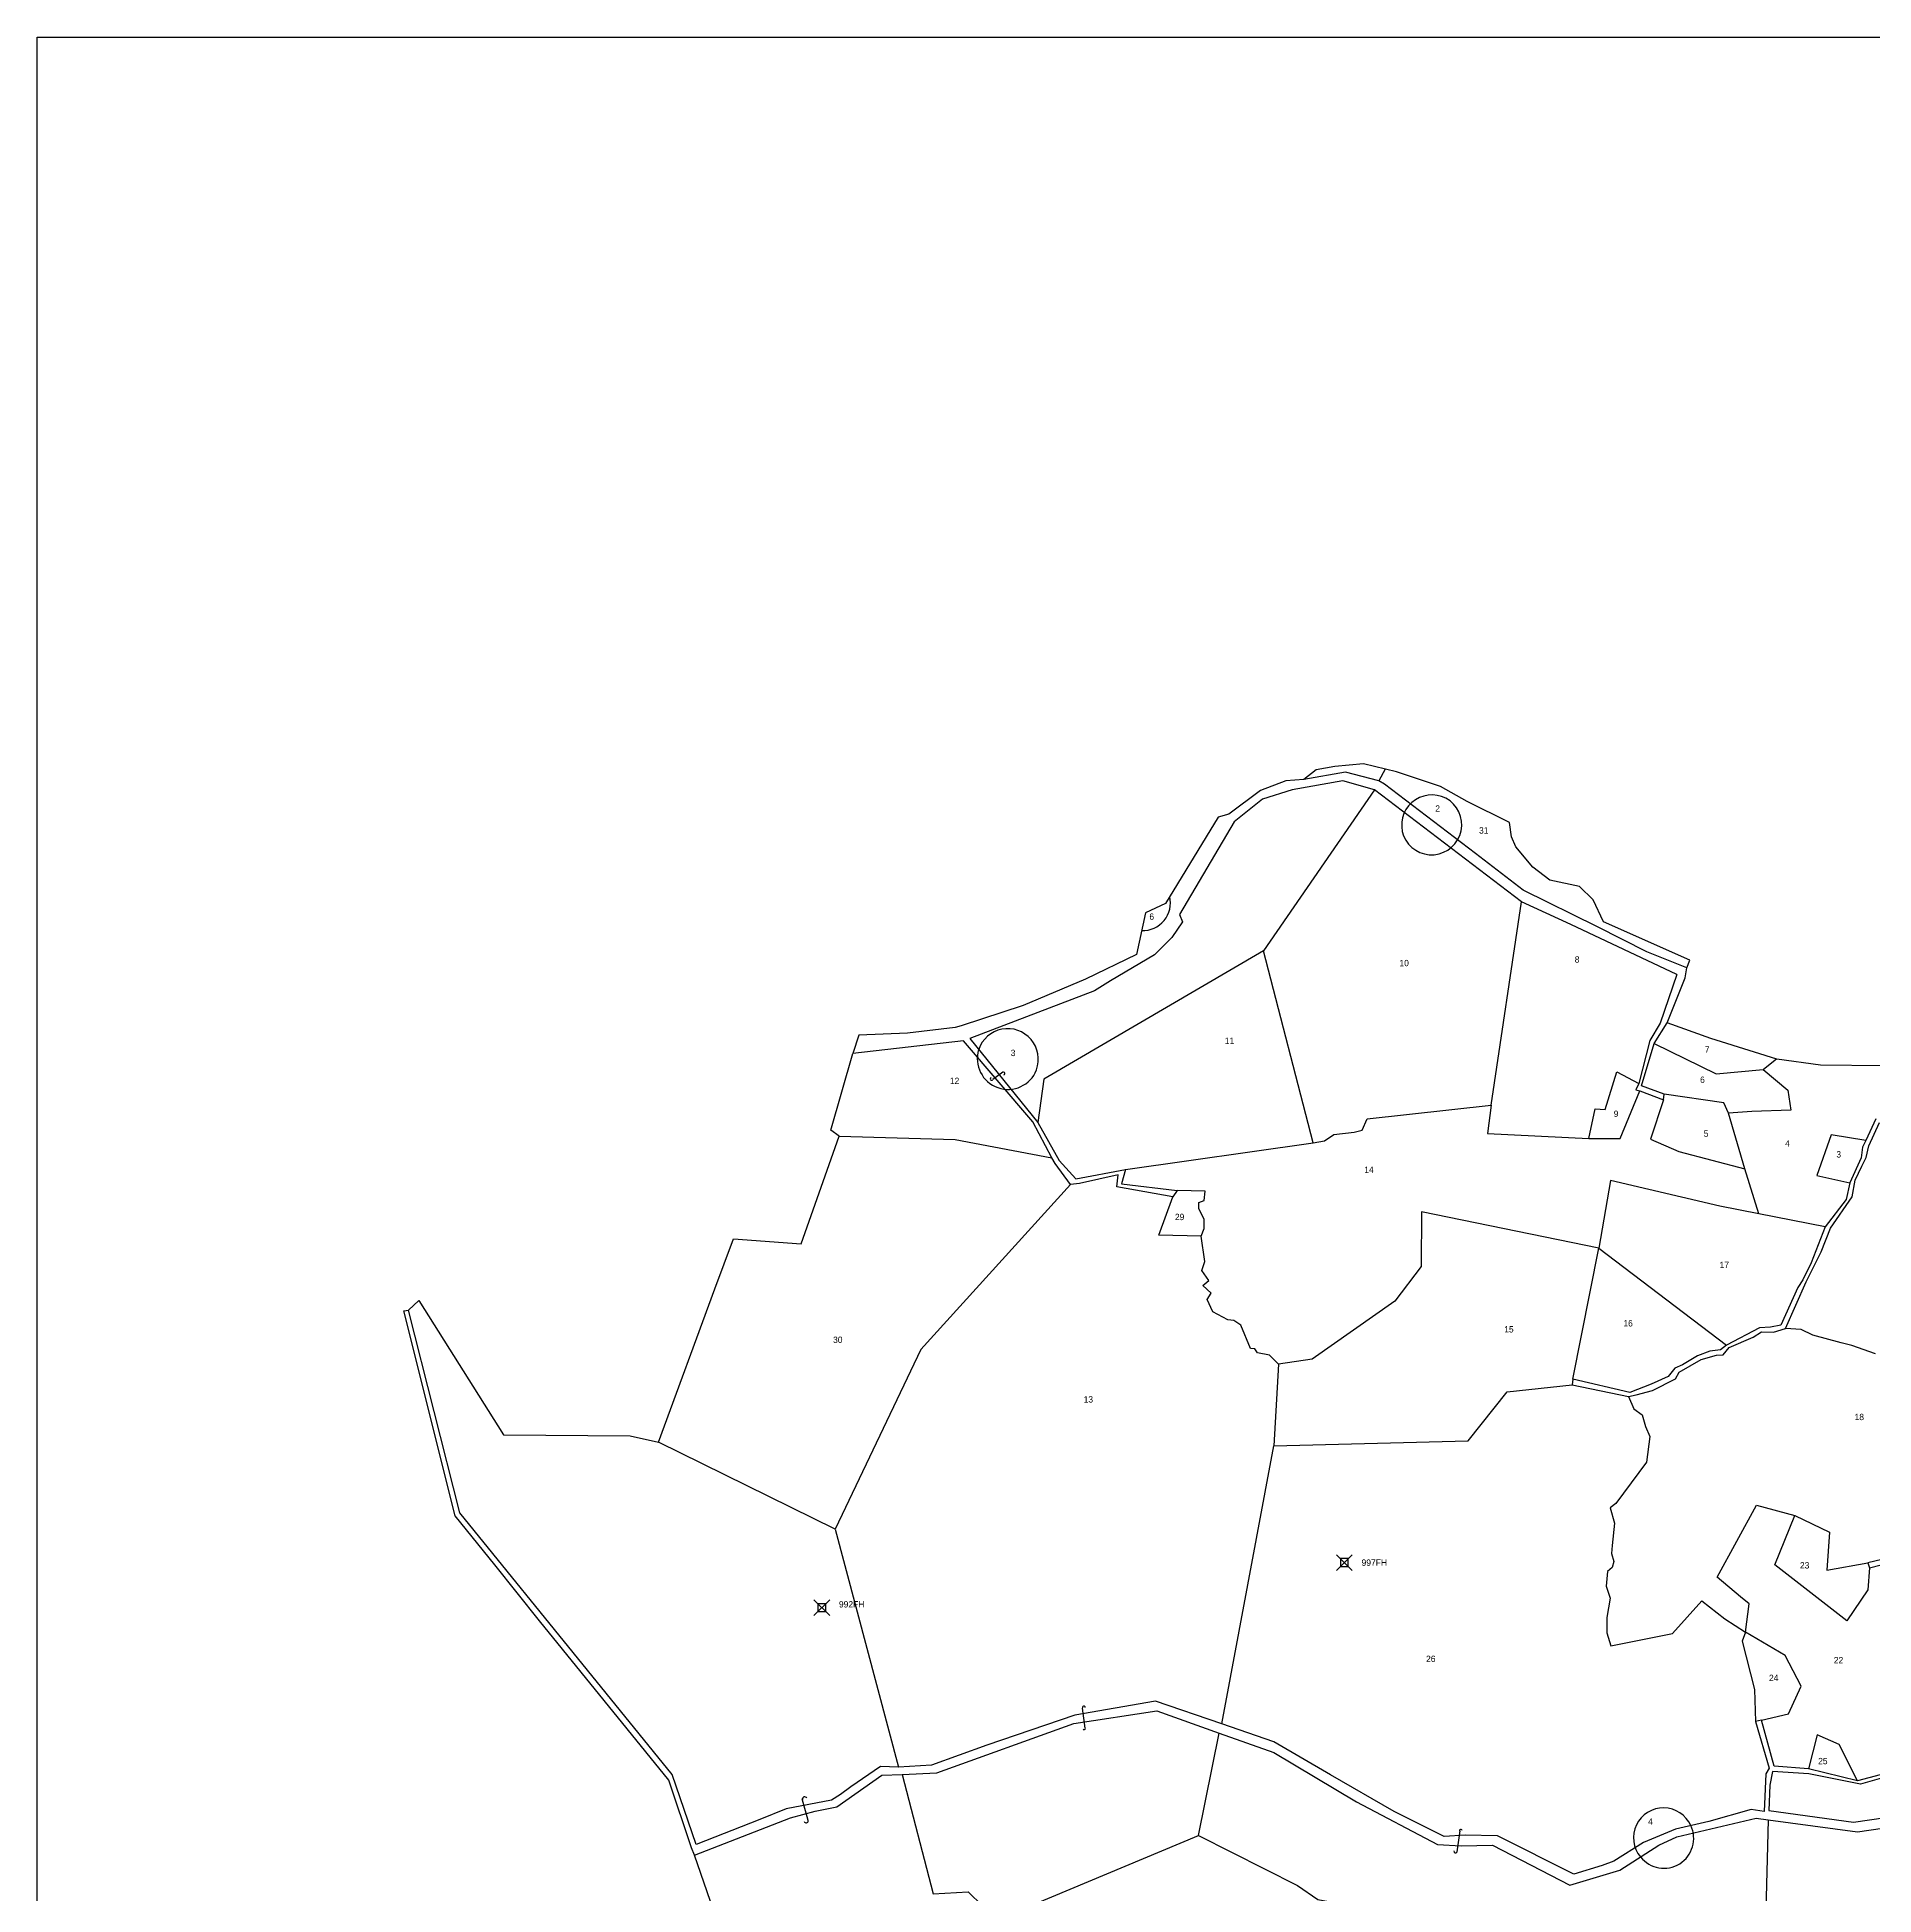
# Model space of a CAD drawing. Extents: x 150031 to 151802, y 177750 to 179518.
# Drawn here: x 150031 to 151190, y 178346 to 179518 of the extents above; entities that cross this region are included whole.
import ezdxf

# ---------------------------------------------------------------- set-up
doc = ezdxf.new("R2010")
doc.units = 0
doc.header["$MEASUREMENT"] = 0
doc.header["$PDMODE"] = 67
doc.header["$PDSIZE"] = 5
for name, color, linetype in [('BORDER-B', 3, 'CONTINUOUS'), ('IMAGE', 7, 'CONTINUOUS'), ('LINK', 4, 'CONTINUOUS'), ('NO', 1, 'CONTINUOUS'), ('PARCEL', 6, 'CONTINUOUS'), ('ROAD', 2, 'CONTINUOUS'), ('TRIG-P', 2, 'CONTINUOUS'), ('TRIG-T', 1, 'CONTINUOUS')]:
    doc.layers.add(name, color=color, linetype=linetype)
picture_1 = doc.add_image_def('image1.tif', size_in_pixel=(8432, 8416))

msp = doc.modelspace()

# ---------------------------------------------------------------- linework, layer by layer
at = {"layer": 'BORDER-B'}
for points in [[(150838.4, 179055.5), (150830.7, 179049.4), (150819.4, 179048.5), (150803.4, 179042.4), (150783.4, 179027.6), (150776.7, 179025.7), (150743.3, 178971.1), (150730.7, 178965.3), (150725, 178939), (150692.8, 178923.5), (150653.6, 178906.8), (150614.4, 178894), (150610.7, 178893), (150580.5, 178889.4), (150549.9, 178888.2), (150546.1, 178876.6)], [(151196, 178868.8), (151156.8, 178869.2), (151129.1, 178872.9), (151115.1, 178877.3), (151087.4, 178886), (151060, 178895.9), (151071.2, 178924.2), (151072.4, 178930.5), (151074.3, 178935.4), (151019.8, 178959.7), (151013.3, 178973.4), (151004.6, 178981.8), (150986, 178985.8), (150975.1, 178994.2), (150964.5, 179007), (150961.7, 179013.2), (150960.4, 179022.2), (150933.7, 179035.6), (150916.8, 179044.9), (150889.1, 179054.3), (150868.3, 179059.3), (150850.2, 179057.7), (150838.4, 179055.5)], [(150466.1, 178312.8), (150446.1, 178370.8), (150444.2, 178375.3), (150430, 178418.1), (150348.3, 178518.5), (150320.1, 178554), (150295.1, 178584.8), (150262.7, 178714.2), (150265.7, 178714.6), (150272.2, 178720.7), (150325.7, 178636), (150405.5, 178635.2), (150423.4, 178631.4), (150458.9, 178728), (150470.7, 178759.5), (150513.4, 178756.4), (150537.5, 178824.3), (150532.2, 178828.2), (150546.1, 178876.6)]]:
    msp.add_lwpolyline(points, dxfattribs=at)
at = {"layer": 'LINK'}
for points in [[(150640.7, 178864.7), (150634.4, 178860.1)], [(150692.7, 178450.9), (150690.9, 178463.5)], [(150517.8, 178392.6), (150514.1, 178406.2)], [(150929, 178386), (150927.3, 178372.8)]]:
    msp.add_lwpolyline(points, dxfattribs=at)
for centre, radius, start, end in [((150641.2, 178863.9), 0.917, 274.4259, 124.1803), ((150633.7, 178860.5), 0.921, 119.6494, 321.0201), ((150691.8, 178463.8), 0.925, 1.6892, 193.4891), ((150692.1, 178450.6), 0.722, 190.0689, 29.8703), ((150515.7, 178406.1), 1.44, 23.2211, 193.6238), ((150516.6, 178392.3), 1.27, 192.2114, 11.7238), ((150929.7, 178386.2), 0.803, 2.621, 197.3806), ((150926.4, 178373.2), 1.02, 171.1568, 336.9745)]:
    msp.add_arc(centre, radius, start, end, dxfattribs=at)
at = {"layer": 'PARCEL'}
for points in [[(150881.9, 179056), (150878, 179048.5)], [(150875.2, 179042.9), (150805.2, 178941.4), (150666.5, 178860.4), (150662.8, 178833.1)], [(150836.5, 178820.2), (150843.7, 178821.5), (150849.5, 178825.5), (150862.5, 178826.9), (150867.4, 178828.2), (150870.6, 178835.4), (150948.9, 178843.9), (150968, 178972.2)], [(150718.2, 178803.4), (150836.5, 178820.2), (150805.2, 178941.4)], [(151051.8, 178882.8), (151090.9, 178863.8), (151120.6, 178866.4), (151136, 178853.5), (151137.9, 178840.7), (151113.3, 178840), (151098.6, 178838.9), (151095.7, 178845.5), (151058.1, 178850.9)], [(150948.9, 178843.9), (150946.6, 178826), (151010.6, 178822.9), (151014.6, 178841.6), (151020.9, 178841.2), (151028.1, 178864.9), (151042, 178857.6)], [(151128.9, 178872.9), (151120.7, 178866.5)], [(151010.6, 178822.9), (151030.3, 178822.9), (151042.7, 178853)], [(151057.7, 178847.4), (151049.4, 178822.4), (151067.4, 178814.7), (151108.9, 178803.7), (151098.6, 178838.9)], [(150537.5, 178824.3), (150610.7, 178822.2), (150671.6, 178810.7)], [(151185.4, 178821.6), (151163.5, 178825.3), (151154.4, 178799.6), (151175.2, 178794.9)], [(151117.7, 178775.4), (151093.1, 178780.2), (151024.1, 178796.3), (151016.8, 178753.8), (151097.3, 178692.6)], [(151159.7, 178767.2), (151117.7, 178775.4), (151108.9, 178803.7)], [(150683.5, 178793.9), (150588.9, 178689.7), (150535, 178576.5), (150423.4, 178631.4)], [(150765.9, 178761.3), (150739.1, 178762), (150747.9, 178786.2)], [(151000.5, 178671.1), (151016.8, 178753.8), (150905, 178776.7), (150904.6, 178742.2), (150888.1, 178720.2), (150836, 178683.6), (150814.7, 178680.6), (150808.9, 178686.1), (150801.5, 178687.6), (150799.7, 178690.2), (150797.1, 178690.5), (150790.9, 178705.2), (150786.5, 178708.1), (150782.8, 178708.5), (150773.3, 178713.6), (150769.6, 178721.3), (150772.2, 178725.4), (150767, 178730.1), (150770.7, 178733.4), (150766.3, 178739.7), (150768.1, 178745.2), (150765.9, 178761.3), (150767.8, 178766.1), (150767.8, 178772), (150764.5, 178778.6), (150764.5, 178782.6), (150767.8, 178783.7), (150768.5, 178789.6), (150750.7, 178790.1)], [(151191.3, 178687), (151176.4, 178692.3), (151169.8, 178694), (151151.9, 178698.8), (151144.4, 178702.3), (151134.6, 178703)], [(150814.7, 178680.6), (150811.8, 178628.9), (150934.4, 178632.2), (150958.9, 178663), (151000, 178667.5)], [(151035.6, 178660.1), (151038.9, 178652.4), (151044.1, 178648.5), (151046.3, 178641.1), (151049, 178634.9), (151046.8, 178618.7), (151027.5, 178592.5), (151024, 178589.8), (151026.6, 178580.2), (151025.3, 178566.2), (151024.9, 178561), (151026.2, 178556.1), (151025.3, 178552.2), (151022.2, 178549.6), (151021.4, 178540.4), (151024, 178532.9), (151021.8, 178520.7), (151021.8, 178511.1), (151024.4, 178502.7), (151063.4, 178510.6), (151081.8, 178531.2), (151096.3, 178519.8), (151109.4, 178511.5), (151107.2, 178505.8), (151115.1, 178475.2), (151115.6, 178455)], [(150778.9, 178453.6), (150811.8, 178628.9)], [(151119.4, 178456), (151136.5, 178459.8), (151144.4, 178477.4), (151134.4, 178496.6), (151109.4, 178511.5), (151111.6, 178529.4), (151106.3, 178533.8), (151091.4, 178546.1), (151116.4, 178591.6), (151140.5, 178585), (151162.4, 178574.5), (151160.6, 178550.5), (151186.5, 178555.1)], [(151187.7, 178552), (151186.5, 178538.2), (151173.3, 178518.5), (151127.8, 178554), (151140.5, 178585)], [(150535, 178576.5), (150574.9, 178426.2)], [(150577.2, 178421.7), (150596.7, 178346.3), (150618.8, 178347.5), (150636.9, 178330), (150764.2, 178383.1), (150777.2, 178447.7)], [(151180.1, 178417.6), (151168.5, 178440.6), (151154.5, 178446.7), (151149.2, 178425.2)], [(151123.6, 178393), (151122, 178327.6)], [(150764.2, 178383.1), (150826.6, 178351.6), (150839.5, 178342.8), (150855.2, 178339.9), (150878.6, 178330.6), (150891.4, 178327.1), (150912.4, 178323.2)]]:
    msp.add_lwpolyline(points, dxfattribs=at)
for centre, radius, start, end in [((150911.5, 179020.6), 19.1, 62.5764, 200.5775), ((150911.3, 179020.9), 19, 201.489, 61.665), ((150729, 178971.6), 17.5, 267.7611, 13.0837), ((150643.8, 178872.9), 19.3, 339.8157, 161.4536), ((150644, 178873.3), 19.4, 162.9569, 338.3125), ((151057.6, 178381.7), 18.9, 23.9165, 219.8899), ((151057.9, 178381.3), 18.8, 218.4709, 25.3355)]:
    msp.add_arc(centre, radius, start, end, dxfattribs=at)
at = {"layer": 'ROAD'}
for points in [[(151072.4, 178930.5), (151047.1, 178940.7), (151016, 178956.5), (150969.1, 178979.6), (150939, 179002.7), (150881.5, 179046.4), (150878, 179048.5), (150857, 179054.1), (150830.7, 179049.4)], [(151066.1, 178926.4), (150999.2, 178957.9), (150968, 178972.2), (150875.2, 179042.9), (150855.3, 179048.5), (150823.4, 179042.9), (150804.5, 179037), (150786.6, 179022.6), (150752.3, 178964.2), (150754.1, 178959.6), (150747.4, 178949.8), (150736.4, 178938.8), (150708.7, 178922.4), (150698.6, 178916.1), (150619.8, 178886), (150662.8, 178833.1), (150676.2, 178809), (150686.7, 178797.4), (150718.2, 178803.4), (150715.7, 178794.3), (150750.7, 178790.1), (150747.9, 178786.2), (150712.6, 178792.5), (150713.6, 178799.9), (150689.1, 178794.6), (150683.5, 178793.9), (150673.7, 178807.2), (150671.6, 178810.7), (150659.7, 178833.5), (150615.9, 178884.6), (150546.1, 178876.6)], [(151066.1, 178926.4), (151055.5, 178895.6), (151048.9, 178884.7), (151042, 178857.6), (151040.2, 178853.7), (151042.7, 178853), (151057.7, 178847.4), (151058.1, 178850.9), (151043.7, 178856.2), (151051.8, 178882.8), (151060, 178895.9)], [(151191.7, 178835.3), (151185.4, 178821.6), (151183.1, 178817.5), (151182.3, 178810.7), (151175.2, 178794.9), (151172.9, 178784.5), (151159.7, 178767.2), (151150.8, 178744.4), (151145.6, 178733.8), (151142.3, 178728.9), (151131.6, 178705.1), (151125.2, 178703.8), (151118.1, 178703.5), (151097.3, 178692.6), (151093.5, 178689.6), (151086.9, 178688.8), (151079, 178685.8), (151069.6, 178680.2), (151064.8, 178677.9), (151060.5, 178672.8), (151049.8, 178668), (151036.4, 178662.7), (151000.5, 178671.1), (151000, 178667.5), (151035.6, 178660.1), (151040.4, 178661.2), (151050.6, 178663.9), (151065.3, 178671.3), (151067.6, 178675.4), (151081.3, 178683.5), (151091, 178686.3), (151095.3, 178686.5), (151099.1, 178691.1), (151114.3, 178697.5), (151119.4, 178701), (151127, 178700.8), (151134.6, 178703), (151147.6, 178732.5), (151157.2, 178751.3), (151163, 178766.4), (151176.7, 178786.2), (151178.5, 178796.6), (151182.8, 178805.5), (151185.6, 178810.9), (151187.1, 178818.2), (151194, 178833)], [(151212.6, 178426.3), (151180.1, 178417.6), (151149.2, 178425.2), (151127.4, 178426.9), (151119.4, 178456), (151115.6, 178455), (151124.3, 178425.6), (151122.2, 178422.1), (151121.2, 178398.2), (151112.9, 178399.6), (151086.2, 178392), (151065.1, 178387.1), (151045, 178378.8), (151026.3, 178367), (151019, 178364.3), (151001, 178358.7), (150952.8, 178383), (150932.4, 178383.3), (150919.2, 178382.6), (150887.7, 178398.2), (150847.5, 178421.4), (150811.8, 178442.2), (150778.9, 178453.6), (150737, 178467.8), (150686.1, 178459.1), (150630.7, 178440.1), (150595.7, 178427.6), (150574.9, 178426.2), (150563.5, 178426.6), (150544.8, 178413.8), (150538.2, 178408.9), (150532.5, 178405.4), (150504.1, 178399.9), (150487.4, 178393.3), (150447.3, 178377.4), (150432, 178421.7), (150378.7, 178487.5), (150298.1, 178586.8), (150265.7, 178714.6)], [(151195.5, 178557.2), (151186.5, 178555.1), (151187.7, 178552), (151195, 178554)], [(151385.7, 178490.7), (151332, 178505.6), (151326.1, 178506.3), (151324.3, 178508.3), (151303.6, 178512.8), (151300.8, 178515.6), (151267.5, 178525.7), (151260.6, 178537.1), (151244.3, 178537.4), (151233.9, 178509.4), (151239.8, 178473.7), (151208.6, 178460.6), (151217.3, 178425.6), (151182, 178415.5), (151149.4, 178422.1), (151126.5, 178423.5), (151124.8, 178414.8), (151124.1, 178398.9), (151177.5, 178391.6), (151256.8, 178403.1), (151282.4, 178418.7), (151310.8, 178443.6), (151385.7, 178490.7)], [(150446.1, 178370.8), (150506.8, 178394.3), (150522.4, 178398.5), (150535.9, 178401.2), (150564.3, 178421.3), (150577.2, 178421.7), (150599, 178422.7), (150685.6, 178453.9), (150737.9, 178461.8), (150777.2, 178447.7), (150811.8, 178435.6), (150863.8, 178404.4), (150915.1, 178377.4), (150930, 178376.7), (150949.7, 178377.1), (150998.5, 178351.8), (151030.1, 178361.2), (151054.7, 178377.1), (151066.1, 178382.3), (151116, 178394.1), (151123.6, 178393), (151180.1, 178385.4), (151243.1, 178394.7)]]:
    msp.add_lwpolyline(points, dxfattribs=at)
at = {"layer": 'TRIG-P'}
for p in [(150856.2, 178555.3), (150526.5, 178526.9)]:
    msp.add_point(p, dxfattribs=at)

# ---------------------------------------------------------------- texts
at = {"layer": 'NO'}
for s, p in [('2', (150913.6, 179029.1)), ('31', (150941.2, 179015.3)), ('6', (150733.2, 178960.9)), ('10', (150891, 178931.6)), ('8', (151001.6, 178933.9)), ('3', (150645.7, 178874.9)), ('11', (150780.8, 178882.6)), ('7', (151083.7, 178877.1)), ('12', (150607.3, 178857.3)), ('6', (151080.7, 178858)), ('9', (151026.2, 178836.5)), ('5', (151083, 178824)), ('4', (151134.4, 178817.8)), ('3', (151166.7, 178810.9)), ('14', (150868.8, 178801.2)), ('29', (150749.3, 178771.4)), ('17', (151093, 178741.1)), ('15', (150957.1, 178700.5)), ('16', (151032.3, 178704.3)), ('30', (150533.6, 178693.9)), ('13', (150691.7, 178656.3)), ('18', (151178.2, 178645.2)), ('23', (151143.7, 178551.6)), ('26', (150907.8, 178492.6)), ('22', (151165.1, 178491.8)), ('24', (151124.2, 178480.6)), ('25', (151155.2, 178428.1)), ('4', (151047.9, 178389.9))]:
    msp.add_text(s, height=4, dxfattribs=at).set_placement(p)
at = {"layer": 'TRIG-T'}
for s, p in [('997FH', (150867.1, 178553.3)), ('992FH', (150537.3, 178527))]:
    msp.add_text(s, height=4, dxfattribs=at).set_placement(p)

# ---------------------------------------------------------------- pictures from other files: only their frames are drawn
at = {"layer": 'IMAGE'}
image = msp.add_image(picture_1, insert=(150031.3, 177750.4), size_in_units=(1770.7, 1767.4), dxfattribs=at)
image.dxf.flags = 15

doc.saveas('drawing.dxf')
